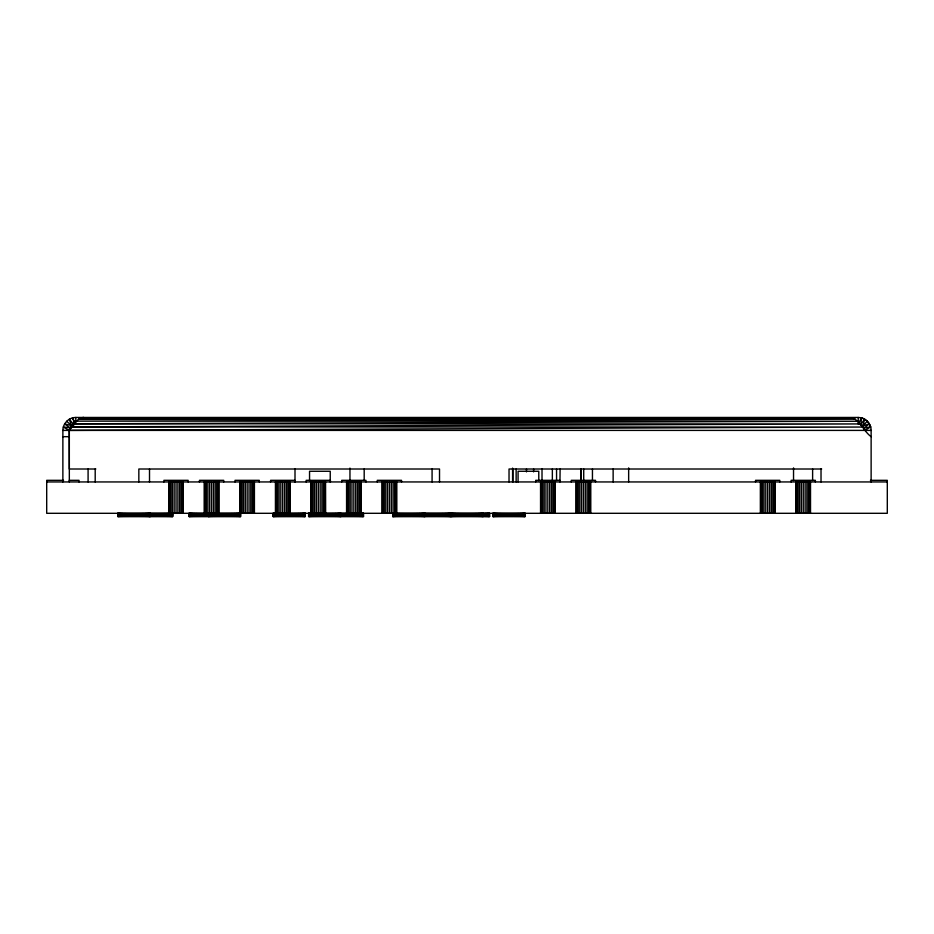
<?xml version="1.0" encoding="UTF-8"?>
<svg xmlns="http://www.w3.org/2000/svg" width="934" height="934" viewBox="0 0 934 934"><rect width="100%" height="100%" fill="white"/><g stroke="black" fill="none" stroke-linecap="round" stroke-linejoin="round"><path stroke-width="1.4" d="M871.13 482.037L871.13 430.364C871.072 424.655 867.044 419.378 861.51 417.895L860.833 424.491L863.004 426.056L864.674 430.376L870.651 426.931C869.122 421.467 863.88 417.51 858.206 417.463L75.794 417.463C68.871 417.428 62.823 423.476 62.87 430.399L62.87 481.944M69.326 481.944L69.326 430.399C69.665 423.978 76.786 425.822 72.443 417.907L75.129 422.728M870.651 426.931L864.219 428.041L869.309 423.779L863.004 426.056L859.549 424.071L862.829 425.869L864.674 430.376L863.004 426.056L864.592 419.156L860.833 424.491L858.206 423.931M73.342 425.904C74.755 421.619 79.04 418.023 83.57 417.463L81.2 417.895L852.835 417.907C860.961 421.899 863.938 431.496 871.13 436.68M858.86 422.728L861.51 417.895M70.073 429.22L74.078 423.779L857.645 421.257L76.448 421.141L855.24 419.203L78.83 419.156L852.835 417.907L81.2 417.895M95.84 469.008L69.326 469.008L69.244 430.399L71.708 426.908L860.051 423.931L74.078 423.779M69.326 430.399L63.314 427.048L69.91 427.737L64.598 423.931L71.521 425.542L69.326 419.203L73.506 424.351L69.746 428.111L73.132 424.503M863.004 426.056L867.242 421.141M69.244 430.399L862.444 427.048L71.696 426.931M62.87 430.399L871.13 430.399M62.87 436.68L69.326 436.68M821.663 469.008L509.03 469.008L509.03 481.944M63.57 480.321L46.7 480.321L46.7 513.303L887.3 513.303L887.3 480.321L870.43 480.321M69.186 480.321L79.028 480.321L79.028 481.944M559.956 480.321L535.707 480.321L535.707 481.944M46.7 481.944L887.3 481.944M363.536 516.537L308.582 516.537L308.605 513.303M392.642 516.537L489.626 516.537M492.86 516.537L525.2 516.537L525.165 513.303M66.653 421.257L71.521 425.542M858.206 417.463L858.206 422.635M821.021 469.008L821.021 481.944M815.359 481.944L815.359 480.321L791.121 480.321L791.121 481.944M812.615 469.008L812.615 480.508M810.514 481.944L810.514 513.303M810.268 481.944L810.268 513.303M809.544 481.944L809.544 513.303M808.389 481.944L808.389 513.303M806.883 481.944L806.883 513.303M805.12 481.944L805.12 513.303M803.24 481.944L803.24 513.303M801.36 481.944L801.36 513.303M799.597 481.944L799.597 513.303M798.091 481.944L798.091 513.303M796.936 481.944L796.936 513.303M796.212 481.944L796.212 513.303M795.966 481.944L795.966 513.303M793.538 467.887L793.538 480.531M779.797 481.944L779.797 480.321L755.548 480.321L755.548 481.944M774.951 481.944L774.951 513.303M774.706 481.944L774.706 513.303M773.971 481.944L773.971 513.303M772.815 481.944L772.815 513.303M771.309 481.944L771.309 513.303M769.558 481.944L769.558 513.303M767.678 481.944L767.678 513.303M765.798 481.944L765.798 513.303M764.035 481.944L764.035 513.303M762.529 481.944L762.529 513.303M761.373 481.944L761.373 513.303M760.65 481.944L760.65 513.303M760.404 481.944L760.404 513.303M628.652 467.887L628.652 481.944M613.136 469.008L613.136 481.944M595.518 481.944L595.518 480.321L571.269 480.321L571.269 481.944M592.448 469.008L592.448 480.508M590.662 481.944L590.662 513.303M590.416 481.944L590.416 513.303M589.693 481.944L589.693 513.303M588.537 481.944L588.537 513.303M587.031 481.944L587.031 513.303M585.268 481.944L585.268 513.303M583.715 469.008L583.715 480.508M583.388 481.944L583.388 513.303M581.508 481.944L581.508 513.303M581.123 469.008L581.123 480.508M580.808 469.008L580.808 480.508M579.757 481.944L579.757 513.303M578.251 481.944L578.251 513.303M577.095 481.944L577.095 513.303M576.36 481.944L576.36 513.303M576.115 481.944L576.115 513.303M560.108 469.008L559.956 481.944M556.559 469.008L556.559 480.508M555.1 481.944L555.1 513.303M554.854 481.944L554.854 513.303M554.131 481.944L554.131 513.303M552.975 481.944L552.975 513.303M552.356 469.008L552.356 480.508M551.469 481.944L551.469 513.303M549.706 481.944L549.706 513.303M547.826 481.944L547.826 513.303M545.946 481.944L545.946 513.303M544.195 481.944L544.195 513.303M542.677 481.944L542.677 513.303M542.012 469.008L542.012 480.508M541.522 481.944L541.522 513.303M540.798 481.944L540.798 513.303M540.553 481.944L540.553 513.303M538.778 480.613L538.778 471.273L518.078 471.273L518.078 481.944M533.606 469.008L533.606 471.88M526.484 469.008L526.484 471.88M525.095 513.303L524.966 516.537M524.791 513.303L524.791 516.537M524.569 513.303L524.569 516.537M524.289 513.303L524.289 516.537M523.962 513.303L523.962 516.537M523.589 513.303L523.589 516.537M523.18 513.303L523.18 516.537M522.713 513.303L522.713 516.537M522.211 513.303L522.211 516.537M521.674 513.303L521.674 516.537M521.079 513.303L521.079 516.537M520.46 513.303L520.46 516.537M519.806 513.303L519.806 516.537M519.106 513.303L519.106 516.537M518.382 513.303L518.382 516.537M517.634 513.303L517.634 516.537M516.852 513.303L516.852 516.537M516.14 469.008L516.14 481.944M516.047 513.303L516.047 516.537M515.218 513.303L515.218 516.537M514.365 513.303L514.365 516.537M513.502 513.303L513.502 516.537M512.906 469.008L512.906 481.944M512.591 468.086L512.591 481.944M512.626 513.303L512.626 516.537M511.739 513.303L511.739 516.537M510.84 513.303L510.84 516.537M509.941 513.303L509.941 516.537M509.03 513.303L509.03 516.537M508.119 513.303L508.119 516.537M507.22 513.303L507.22 516.537M506.321 513.303L506.321 516.537M505.434 513.303L505.434 516.537M504.558 513.303L504.558 516.537M503.695 513.303L503.695 516.537M502.842 513.303L502.842 516.537M502.013 513.303L502.013 516.537M501.208 513.303L501.208 516.537M500.426 513.303L500.426 516.537M499.678 513.303L499.678 516.537M498.954 513.303L498.954 516.537M498.254 513.303L498.254 516.537M497.6 513.303L497.6 516.537M496.981 513.303L496.981 516.537M496.386 513.303L496.386 516.537M495.849 513.303L495.849 516.537M495.347 513.303L495.347 516.537M494.88 513.303L494.88 516.537M494.471 513.303L494.471 516.537M494.098 513.303L494.098 516.537M493.771 513.303L493.771 516.537M493.491 513.303L493.491 516.537M493.269 513.303L493.269 516.537M493.094 513.303L493.094 516.537M492.86 513.303L492.965 516.537M489.603 513.303L489.533 516.537L489.404 513.303M489.229 513.303L489.229 516.537M488.996 513.303L488.996 516.537M488.727 513.303L488.727 516.537M488.4 513.303L488.4 516.537M488.027 513.303L488.027 516.537M487.618 513.303L487.618 516.537M487.151 513.303L487.151 516.537M486.649 513.303L486.649 516.537M486.1 513.303L486.1 516.537M485.517 513.303L485.517 516.537M484.898 513.303L484.898 516.537M484.232 513.303L484.232 516.537M483.543 513.303L483.543 516.537M483.17 513.303L483.135 516.537M482.936 513.303L483.065 516.537M482.761 513.303L482.761 516.537M482.539 513.303L482.539 516.537M482.259 513.303L482.259 516.537M481.932 513.303L481.932 516.537M481.559 513.303L481.559 516.537M481.15 513.303L481.15 516.537M480.683 513.303L480.683 516.537M480.181 513.303L480.181 516.537M479.644 513.303L479.644 516.537M479.049 513.303L479.049 516.537M478.43 513.303L478.43 516.537M477.776 513.303L477.776 516.537M477.076 513.303L477.076 516.537M476.352 513.303L476.352 516.537M475.604 513.303L475.604 516.537M474.822 513.303L474.822 516.537M474.017 513.303L474.017 516.537M473.188 513.303L473.188 516.537M472.335 513.303L472.335 516.537M471.472 513.303L471.472 516.537M470.596 513.303L470.596 516.537M469.709 513.303L469.709 516.537M468.81 513.303L468.81 516.537M467.911 513.303L467.911 516.537M467 513.303L467 516.537M466.089 513.303L466.089 516.537M465.19 513.303L465.19 516.537M464.291 513.303L464.291 516.537M463.404 513.303L463.404 516.537M462.528 513.303L462.528 516.537M461.665 513.303L461.665 516.537M460.812 513.303L460.812 516.537M459.983 513.303L459.983 516.537M459.178 513.303L459.178 516.537M458.396 513.303L458.396 516.537M457.648 513.303L457.648 516.537M456.924 513.303L456.924 516.537M456.224 513.303L456.224 516.537M455.57 513.303L455.57 516.537M454.951 513.303L454.951 516.537M454.356 513.303L454.356 516.537M453.819 513.303L453.819 516.537M453.317 513.303L453.317 516.537M452.85 513.303L452.85 516.537M452.441 513.303L452.441 516.537M452.068 513.303L452.068 516.537M451.741 513.303L451.741 516.537M451.461 513.303L451.461 516.537M451.239 513.303L451.239 516.537M451.064 513.303L451.064 516.537M450.865 516.537L450.807 513.303L450.608 516.537M450.433 513.303L450.433 516.537M450.2 513.303L450.2 516.537M449.931 513.303L449.931 516.537M449.604 513.303L449.604 516.537M449.231 513.303L449.231 516.537M448.822 513.303L448.822 516.537M448.355 513.303L448.355 516.537M447.853 513.303L447.853 516.537M447.304 513.303L447.304 516.537M446.721 513.303L446.721 516.537M446.102 513.303L446.102 516.537M445.436 513.303L445.436 516.537M444.747 513.303L444.747 516.537M444.024 513.303L444.024 516.537M443.265 513.303L443.265 516.537M442.494 513.303L442.494 516.537M441.689 513.303L441.689 516.537M440.86 513.303L440.86 516.537M440.007 513.303L440.007 516.537M439.517 481.944L439.517 469.008L138.839 469.008L138.839 481.944M439.143 513.303L439.143 516.537M438.268 513.303L438.268 516.537M437.381 513.303L437.381 516.537M436.482 513.303L436.482 516.537M435.571 513.303L435.571 516.537M434.672 513.303L434.672 516.537M433.761 513.303L433.761 516.537M432.862 513.303L432.862 516.537M432.08 469.008L432.08 481.944M431.963 513.303L431.963 516.537M431.076 513.303L431.076 516.537M430.189 513.303L430.189 516.537M429.325 513.303L429.325 516.537M428.484 513.303L428.484 516.537M427.655 513.303L427.655 516.537M426.85 513.303L426.85 516.537M426.067 513.303L426.067 516.537M425.32 513.303L425.32 516.537M424.947 513.303L424.947 516.537M424.865 513.303L424.737 516.537M424.585 513.303L424.561 516.537M424.34 513.303L424.34 516.537M424.059 513.303L424.059 516.537M423.744 513.303L423.744 516.537M423.371 513.303L423.371 516.537M422.95 513.303L422.95 516.537M422.495 513.303L422.495 516.537M421.993 513.303L421.993 516.537M421.444 513.303L421.444 516.537M420.86 513.303L420.86 516.537M420.23 513.303L420.23 516.537M419.576 513.303L419.576 516.537M418.887 513.303L418.887 516.537M418.163 513.303L418.163 516.537M417.405 513.303L417.405 516.537M416.622 513.303L416.622 516.537M415.817 513.303L415.817 516.537M414.988 513.303L414.988 516.537M414.147 513.303L414.147 516.537M413.283 513.303L413.283 516.537M412.396 513.303L412.396 516.537M411.509 513.303L411.509 516.537M410.61 513.303L410.61 516.537M409.711 513.303L409.711 516.537M408.8 513.303L408.8 516.537M407.901 513.303L407.901 516.537M406.99 513.303L406.99 516.537M406.092 513.303L406.092 516.537M405.204 513.303L405.204 516.537M404.329 513.303L404.329 516.537M403.465 513.303L403.465 516.537M402.624 513.303L402.624 516.537M401.795 513.303L401.795 516.537M401.527 481.944L401.527 480.321L377.278 480.321L377.278 481.944M400.99 513.303L400.99 516.537M400.207 513.303L400.207 516.537M399.448 513.303L399.448 516.537M398.725 513.303L398.725 516.537M398.036 513.303L398.036 516.537M397.37 513.303L397.37 516.537M396.752 513.303L396.752 516.537M396.681 481.944L396.681 513.303M396.436 481.944L396.436 513.303M396.168 513.303L396.168 516.537M395.701 481.944L395.619 516.537M395.117 513.303L395.117 516.537M394.545 481.944L394.662 516.537M394.241 513.303L394.241 516.537M393.868 513.303L393.868 516.537M393.541 513.303L393.541 516.537M393.272 513.303L393.272 516.537M393.039 481.944L393.039 516.537M392.864 513.303L392.864 516.537M392.735 513.303L392.735 516.537M391.288 481.944L391.288 513.303M389.408 481.944L389.408 513.303M387.528 481.944L387.528 513.303M385.765 481.944L385.765 513.303M384.259 481.944L384.259 513.303M383.103 481.944L383.103 513.303M382.38 481.944L382.38 513.303M382.134 481.944L382.134 513.303M365.965 481.944L365.965 480.321L341.716 480.321L341.716 481.944M364.19 469.008L364.19 480.508M363.536 513.303L363.443 516.537L363.314 513.303M363.139 513.303L363.139 516.537M362.906 513.303L362.906 516.537M362.637 513.303L362.637 516.537M362.31 513.303L362.31 516.537M361.937 513.303L361.937 516.537M361.528 513.303L361.528 516.537M361.119 481.944L361.061 516.537M360.874 481.944L360.874 513.303M360.559 513.303L360.559 516.537M360.139 481.944L360.139 513.303M360.01 513.303L360.01 516.537M359.427 513.303L359.427 516.537M358.983 481.944L358.983 513.303M358.808 513.303L358.808 516.537M358.142 513.303L358.142 516.537M357.477 481.944L357.453 516.537M356.73 513.303L356.73 516.537M355.982 513.303L355.982 516.537M355.726 481.944L355.726 513.303M355.2 513.303L355.2 516.537M354.395 513.303L354.395 516.537M353.846 481.944L353.846 513.303M353.566 513.303L353.566 516.537M352.713 513.303L352.713 516.537M351.955 481.944L351.955 513.303M351.849 513.303L351.849 516.537M350.974 513.303L350.974 516.537M350.203 481.944L350.203 513.303M350.087 513.303L350.087 516.537M349.958 468.086L349.958 480.555M349.188 513.303L349.188 516.537M348.697 481.944L348.697 513.303M348.277 513.303L348.277 516.537M347.541 481.944L347.541 513.303M347.378 513.303L347.378 516.537M346.818 481.944L346.818 513.303M346.572 481.944L346.572 513.303M346.467 513.303L346.467 516.537M345.568 513.303L345.568 516.537M344.669 513.303L344.669 516.537M343.782 513.303L343.782 516.537M342.906 513.303L342.906 516.537M342.042 513.303L342.042 516.537M341.19 513.303L341.19 516.537M340.91 513.303L340.887 516.537M340.677 513.303L340.805 516.537M340.501 513.303L340.501 516.537M340.28 513.303L340.28 516.537M339.999 513.303L339.999 516.537M339.684 513.303L339.684 516.537M339.311 513.303L339.311 516.537M338.89 513.303L338.89 516.537M338.435 513.303L338.435 516.537M337.933 513.303L337.933 516.537M337.384 513.303L337.384 516.537M336.8 513.303L336.8 516.537M336.17 513.303L336.17 516.537M335.516 513.303L335.516 516.537M334.827 513.303L334.827 516.537M334.103 513.303L334.103 516.537M333.345 513.303L333.345 516.537M332.562 513.303L332.562 516.537M331.757 513.303L331.757 516.537M330.928 513.303L330.928 516.537M330.402 481.944L330.402 480.321L306.154 480.321L306.154 481.944M330.239 481.944L330.239 471.273L309.551 471.273L309.551 480.613M330.087 513.303L330.087 516.537M329.223 513.303L329.223 516.537M328.336 513.303L328.336 516.537M327.449 513.303L327.449 516.537M326.55 513.303L326.55 516.537M325.557 481.944L325.651 516.537M325.301 481.944L325.301 513.303M324.74 513.303L324.74 516.537M324.577 481.944L324.577 513.303M323.841 513.303L323.841 516.537M323.421 481.944L323.421 513.303M322.93 513.303L322.93 516.537M322.032 513.303L322.032 516.537M321.915 481.944L321.915 513.303M321.144 513.303L321.144 516.537M320.269 513.303L320.269 516.537M320.164 481.944L320.164 513.303M319.405 513.303L319.405 516.537M318.564 513.303L318.564 516.537M318.284 481.944L318.284 513.303M317.735 513.303L317.735 516.537M316.93 513.303L316.93 516.537M316.392 481.944L316.392 513.303M316.147 513.303L316.147 516.537M315.388 513.303L315.388 516.537M314.641 481.944L314.665 516.537M313.976 513.303L313.976 516.537M313.31 513.303L313.31 516.537M313.135 481.944L313.135 513.303M312.692 513.303L312.692 516.537M312.108 513.303L312.108 516.537M311.979 481.944L311.979 513.303M311.559 513.303L311.559 516.537M311.256 481.944L311.256 513.303M310.999 481.944L311.057 516.537M310.602 513.303L310.602 516.537M310.181 513.303L310.181 516.537M309.808 513.303L309.808 516.537M309.481 513.303L309.481 516.537M309.212 513.303L309.212 516.537M308.979 513.303L308.979 516.537M308.804 513.303L308.804 516.537M305.325 513.303L305.243 516.537L273.02 516.537L273.113 513.303M305.114 513.303L305.114 516.537M304.939 513.303L304.939 516.537M304.717 513.303L304.717 516.537M304.437 513.303L304.437 516.537M304.11 513.303L304.11 516.537M303.748 513.303L303.748 516.537M303.328 513.303L303.328 516.537M302.873 513.303L302.873 516.537M302.359 513.303L302.359 516.537M301.822 513.303L301.822 516.537M301.238 513.303L301.238 516.537M300.608 513.303L300.608 516.537M299.954 513.303L299.954 516.537M299.265 513.303L299.265 516.537M298.53 513.303L298.53 516.537M297.783 513.303L297.783 516.537M297 513.303L297 516.537M296.195 513.303L296.195 516.537M295.366 513.303L295.366 516.537M295.004 469.008L295.004 481.944M294.84 481.944L294.84 480.321L270.591 480.321L270.591 481.944M294.525 513.303L294.525 516.537M293.661 513.303L293.661 516.537M292.774 513.303L292.774 516.537M291.887 513.303L291.887 516.537M290.988 513.303L290.988 516.537M290.089 513.303L290.089 516.537M289.984 481.944L289.984 513.303M289.738 481.944L289.738 513.303M289.178 513.303L289.178 516.537M289.015 481.944L289.015 513.303M288.279 513.303L288.279 516.537M287.859 481.944L287.859 513.303M287.368 513.303L287.368 516.537M286.469 513.303L286.469 516.537M286.353 481.944L286.353 513.303M285.582 513.303L285.582 516.537M284.707 513.303L284.707 516.537M284.601 481.944L284.601 513.303M283.843 513.303L283.843 516.537M282.99 513.303L282.99 516.537M282.71 481.944L282.71 513.303M282.161 513.303L282.161 516.537M281.356 513.303L281.356 516.537M280.83 481.944L280.83 513.303M280.585 513.303L280.585 516.537M279.826 513.303L279.826 516.537M279.079 481.944L279.103 516.537M278.414 513.303L278.414 516.537M277.748 513.303L277.748 516.537M277.573 481.944L277.573 513.303M277.129 513.303L277.129 516.537M276.546 513.303L276.546 516.537M276.417 481.944L276.417 513.303M275.997 513.303L275.997 516.537M275.693 481.944L275.693 513.303M275.495 513.303L275.495 516.537M275.437 481.944L275.437 513.303M275.028 513.303L275.028 516.537M274.619 513.303L274.619 516.537M274.246 513.303L274.246 516.537M273.919 513.303L273.919 516.537M273.65 513.303L273.65 516.537M273.417 513.303L273.417 516.537M273.242 513.303L273.242 516.537M259.278 481.944L259.278 480.321L235.029 480.321L235.029 481.944M254.422 481.944L254.422 513.303M254.176 481.944L254.176 513.303M253.453 481.944L253.453 513.303M252.297 481.944L252.297 513.303M250.791 481.944L250.791 513.303M249.028 481.944L249.028 513.303M247.148 481.944L247.148 513.303M245.268 481.944L245.268 513.303M243.517 481.944L243.517 513.303M242.011 481.944L242.011 513.303M240.855 481.944L240.855 513.303M240.458 516.537L240.587 513.303L240.657 516.537L188.96 516.537L188.96 513.303M240.283 513.303L240.283 516.537M240.12 481.944L240.05 516.537M239.875 481.944L239.875 513.303M239.781 513.303L239.781 516.537M239.454 513.303L239.454 516.537M239.081 513.303L239.081 516.537M238.672 513.303L238.672 516.537M238.205 513.303L238.205 516.537M237.703 513.303L237.703 516.537M237.154 513.303L237.154 516.537M236.571 513.303L236.571 516.537M235.952 513.303L235.952 516.537M235.286 513.303L235.286 516.537M234.597 513.303L234.597 516.537M233.874 513.303L233.874 516.537M233.115 513.303L233.115 516.537M232.344 513.303L232.344 516.537M231.539 513.303L231.539 516.537M230.71 513.303L230.71 516.537M229.857 513.303L229.857 516.537M228.993 513.303L228.993 516.537M228.118 513.303L228.118 516.537M227.231 513.303L227.231 516.537M226.332 513.303L226.332 516.537M225.421 513.303L225.421 516.537M224.522 513.303L224.522 516.537M223.716 481.944L223.716 480.321L199.467 480.321L199.467 481.944M223.611 513.303L223.611 516.537M222.712 513.303L222.712 516.537M221.813 513.303L221.813 516.537M220.926 513.303L220.926 516.537M220.039 513.303L220.039 516.537M219.175 513.303L219.175 516.537M218.86 481.944L218.86 513.303M218.614 481.944L218.614 513.303M218.334 513.303L218.334 516.537M217.891 481.944L217.891 513.303M217.505 513.303L217.505 516.537M216.735 481.944L216.7 516.537M215.917 513.303L215.917 516.537M215.229 481.944L215.17 516.537M214.435 513.303L214.435 516.537M213.746 513.303L213.746 516.537M213.466 481.944L213.466 513.303M213.092 513.303L213.092 516.537M212.462 513.303L212.462 516.537M211.878 513.303L211.878 516.537M211.586 481.944L211.586 513.303M211.341 513.303L211.341 516.537M210.827 513.303L210.827 516.537M210.372 513.303L210.372 516.537M209.952 513.303L209.952 516.537M209.706 481.944L209.706 513.303M209.59 513.303L209.59 516.537M209.263 513.303L209.263 516.537M208.982 513.303L208.982 516.537M208.714 513.303L208.761 516.537M208.586 513.303L208.586 516.537M208.457 513.303L208.457 516.537M207.955 481.944L207.955 513.303M207.827 513.303L207.827 516.537M206.928 513.303L206.928 516.537M206.437 481.944L206.437 513.303M206.029 513.303L206.029 516.537M205.282 481.944L205.282 513.303M205.118 513.303L205.118 516.537M204.558 481.944L204.558 513.303M204.312 481.944L204.312 513.303M204.219 513.303L204.219 516.537M203.308 513.303L203.308 516.537M202.409 513.303L202.409 516.537M201.522 513.303L201.522 516.537M200.647 513.303L200.647 516.537M199.783 513.303L199.783 516.537M198.93 513.303L198.93 516.537M198.101 513.303L198.101 516.537M197.296 513.303L197.296 516.537M196.525 513.303L196.525 516.537M195.766 513.303L195.766 516.537M195.043 513.303L195.043 516.537M194.354 513.303L194.354 516.537M193.688 513.303L193.688 516.537M193.069 513.303L193.069 516.537M192.486 513.303L192.486 516.537M191.937 513.303L191.937 516.537M191.435 513.303L191.435 516.537M190.968 513.303L190.968 516.537M190.559 513.303L190.559 516.537M190.186 513.303L190.186 516.537M189.859 513.303L189.859 516.537M189.59 513.303L189.59 516.537M189.357 513.303L189.357 516.537M189.182 513.303L189.182 516.537M188.143 481.944L188.143 480.321L163.894 480.321L163.894 481.944M183.297 481.944L183.297 513.303M183.052 481.944L183.052 513.303M182.328 481.944L182.328 513.303M181.173 481.944L181.173 513.303M179.655 481.944L179.655 513.303M177.904 481.944L177.904 513.303M176.024 481.944L176.024 513.303M174.144 481.944L174.144 513.303M172.79 513.303L172.767 516.537L117.824 516.537L117.824 513.303M172.685 513.303L172.556 516.537M172.381 481.944L172.381 516.537M172.16 513.303L172.16 516.537M171.879 513.303L171.879 516.537M171.564 513.303L171.564 516.537M171.191 513.303L171.191 516.537M170.875 481.944L170.875 513.303M170.77 513.303L170.77 516.537M170.315 513.303L170.315 516.537M169.813 513.303L169.813 516.537M169.719 481.944L169.719 513.303M169.264 513.303L169.264 516.537M168.996 481.944L168.996 513.303M168.75 481.944L168.68 516.537M168.05 513.303L168.05 516.537M167.396 513.303L167.396 516.537M166.707 513.303L166.707 516.537M165.983 513.303L165.983 516.537M165.225 513.303L165.225 516.537M164.442 513.303L164.442 516.537M163.637 513.303L163.637 516.537M162.808 513.303L162.808 516.537M161.967 513.303L161.967 516.537M161.103 513.303L161.103 516.537M160.216 513.303L160.216 516.537M159.329 513.303L159.329 516.537M158.43 513.303L158.43 516.537M157.531 513.303L157.531 516.537M156.62 513.303L156.62 516.537M155.721 513.303L155.721 516.537M154.81 513.303L154.81 516.537M153.912 513.303L153.912 516.537M153.024 513.303L153.024 516.537M152.149 513.303L152.149 516.537M151.285 513.303L151.285 516.537M150.444 513.303L150.444 516.537M150.164 513.303L150.164 516.537M150.059 513.303L150.059 516.537M149.93 513.303L149.93 516.537M149.755 513.303L149.755 516.537M149.51 469.008L149.51 481.944M149.522 513.303L149.522 516.537M149.253 513.303L149.253 516.537M148.926 513.303L148.926 516.537M148.553 513.303L148.553 516.537M148.144 513.303L148.144 516.537M147.677 513.303L147.677 516.537M147.175 513.303L147.175 516.537M146.626 513.303L146.626 516.537M146.043 513.303L146.043 516.537M145.424 513.303L145.424 516.537M144.77 513.303L144.77 516.537M144.07 513.303L144.07 516.537M143.346 513.303L143.346 516.537M142.598 513.303L142.598 516.537M141.816 513.303L141.816 516.537M141.011 513.303L141.011 516.537M140.182 513.303L140.182 516.537M139.329 513.303L139.329 516.537M138.465 513.303L138.465 516.537M137.59 513.303L137.59 516.537M136.703 513.303L136.703 516.537M135.804 513.303L135.804 516.537M134.905 513.303L134.905 516.537M133.994 513.303L133.994 516.537M133.083 513.303L133.083 516.537M132.184 513.303L132.184 516.537M131.285 513.303L131.285 516.537M130.398 513.303L130.398 516.537M129.522 513.303L129.522 516.537M128.659 513.303L128.659 516.537M127.806 513.303L127.806 516.537M126.977 513.303L126.977 516.537M126.172 513.303L126.172 516.537M125.389 513.303L125.389 516.537M124.642 513.303L124.642 516.537M123.918 513.303L123.918 516.537M123.218 513.303L123.218 516.537M122.564 513.303L122.564 516.537M121.934 513.303L121.934 516.537M121.35 513.303L121.35 516.537M120.813 513.303L120.813 516.537M120.311 513.303L120.311 516.537M119.844 513.303L119.844 516.537M119.424 513.303L119.424 516.537M119.062 513.303L119.062 516.537M118.735 513.303L118.735 516.537M118.455 513.303L118.455 516.537M118.058 513.303L118.058 516.537M117.847 513.303L117.929 516.537M95.198 469.008L95.198 481.944M88.088 469.008L88.088 481.944M75.794 417.463L75.794 422.635"/></g></svg>
